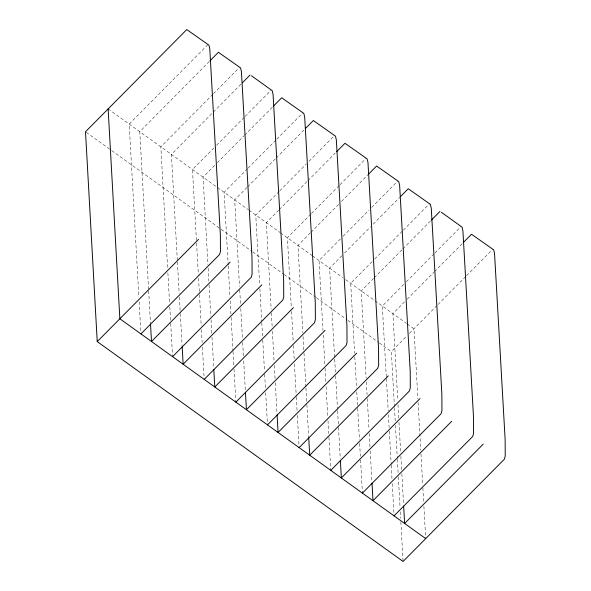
<?xml version="1.0" encoding="UTF-8"?>
<svg xmlns="http://www.w3.org/2000/svg" width="591" height="591" viewBox="0 0 591 591"><rect width="100%" height="100%" fill="white"/><g stroke="black" fill="none" stroke-linecap="round" stroke-linejoin="round"><path stroke-width="0.44" stroke-dasharray="2.96 2.22" d="M207.833 44.694L129.2 124.073L138.87 297.096M209.303 61.479L139.772 131.667L148.622 289.967M212.826 94.338L160.841 146.819L167.681 269.223M213.477 93.681L239.473 67.44M240.943 84.225L171.412 154.414L177.381 261.17M213.927 147.913L192.481 169.558L196.544 242.266M216.528 145.29L244.467 117.077M245.117 116.427L271.114 90.187M214.747 165.354L203.053 177.16L207.943 264.591M217.348 162.724L243.994 135.834M244.644 135.176L272.584 106.964M247.518 168.686L224.122 192.304L228.185 265.012M248.168 168.036L276.108 139.823M276.758 139.166L302.755 112.925M247.038 187.443L234.693 199.906L239.532 286.413M247.688 186.786L275.635 158.573M276.285 157.923L304.232 129.71M279.159 191.432L255.763 215.05L259.678 284.995M279.809 190.775L306.456 163.884M309.049 161.254L334.395 135.671M278.686 210.182L266.334 222.644L271.173 309.159M279.336 209.524L307.276 181.319M307.926 180.661L335.223 153.113M310.8 214.178L287.403 237.796L291.319 307.741M311.45 213.521L339.397 185.315M340.047 184.658L366.036 158.418M310.327 232.928L297.975 245.391L302.865 332.822M310.977 232.27L338.916 204.065M341.517 201.442L368.163 174.544M340.49 238.89L319.044 260.535L322.959 330.48M343.09 236.267L369.087 210.027M371.687 207.404L397.677 181.164M341.967 255.674L329.615 268.137L334.661 358.331M344.568 253.051L370.557 226.811M373.157 224.188L399.804 197.291M372.131 261.636L350.692 283.281L354.6 353.226M374.731 259.013L402.678 230.8M403.328 230.143L429.325 203.91M373.608 278.42L361.264 290.883L366.147 378.314M374.258 277.763L402.198 249.55M402.848 248.9L430.795 220.687M403.779 284.382L382.333 306.027L386.344 377.812M406.372 281.752L434.319 253.546M434.969 252.889L460.965 226.649M404.599 301.816L392.904 313.629L397.736 400.137M407.199 299.194L433.846 272.296M434.496 271.638L462.435 243.433M394.433 406.83L391.345 351.615L406.859 335.947M409.445 333.339L437.37 305.155M438.02 304.498L465.959 276.293M466.609 275.635L492.606 249.395M108.131 108.929L248.501 209.827M249.055 210.226L280.141 232.573M280.54 232.861L312.026 255.489M312.506 255.837L342.758 277.578M345.602 279.624L374.339 300.28M374.99 300.753L406.475 323.38M407.229 323.92L413.973 328.773L417.881 398.718M86.249 132.31L110.99 150.092M111.736 150.624L220.428 228.761M221.182 229.301L251.914 251.389M252.667 251.929L283.399 274.017M284.145 274.556L315.631 297.192M316.384 297.731L347.116 319.82M347.863 320.359L378.602 342.455M379.348 342.994L391.345 351.615M418.088 402.397L420.762 450.253M420.969 453.932L422.668 484.31M422.875 487.989L423.695 502.712M423.902 506.391L425.705 538.608M397.994 404.739L398.77 418.546M398.977 422.225L400.617 451.672M400.875 456.274L401.651 470.081M401.858 473.76L403.55 504.13M394.485 407.753L395.253 421.56M395.46 425.239L397.315 458.372M397.366 459.296L398.135 473.096M398.341 476.782L400.041 507.152M400.299 511.754L400.654 518.196M400.861 521.875L403.077 561.45M386.396 378.735L388.198 410.944M388.405 414.623L389.122 427.507M389.329 431.194L391.183 464.319M391.235 465.243L392.003 479.05M392.261 483.652L394.012 514.938M366.354 381.993L367.077 394.877M367.277 398.556L368.976 428.933M369.235 433.528L370.01 447.335M370.21 451.014L371.909 481.392M354.807 356.905L356.558 388.198M356.757 391.877L357.636 407.524M357.688 408.447L359.439 439.741M359.638 443.42L360.362 456.304M360.569 459.983L362.423 493.116M334.713 359.247L335.429 372.131M335.636 375.817L337.542 409.866M337.594 410.789L338.466 426.436M338.517 427.352L340.268 458.646M323.218 335.082L324.858 364.536M325.065 368.215L325.84 382.022M326.099 386.625L327.791 416.995M327.998 420.674L328.722 433.558M328.928 437.244L330.775 470.37M303.072 336.508L303.944 352.147M303.996 353.071L305.902 387.12M305.953 388.043L306.825 403.69M306.877 404.606L308.679 436.823M291.526 311.42L293.217 341.79M293.424 345.469L294.2 359.276M294.458 363.879L296.254 396.088M296.305 397.012L297.133 411.735M297.339 415.414L299.135 447.631M271.38 312.838L272.2 327.562M272.407 331.248L274.106 361.618M274.313 365.297L275.081 379.104M275.288 382.783L277.039 414.077M259.877 288.674L261.732 321.807M261.783 322.73L262.559 336.53M262.759 340.217L264.458 370.587M264.665 374.266L265.492 388.989M265.691 392.675L267.494 424.885M239.739 290.092L240.559 304.823M240.766 308.502L242.413 337.956M242.672 342.551L243.44 356.358M243.699 360.961L245.346 390.415M228.237 265.928L229.988 297.221M230.195 300.9L230.911 313.784M231.118 317.47L232.972 350.603M233.024 351.519L233.8 365.327M233.999 369.006L235.853 402.139M208.15 268.27L208.867 281.153M209.074 284.84L210.824 316.126M211.031 319.812L211.8 333.612M212.006 337.298L213.654 366.745M196.596 243.189L198.347 274.475M198.554 278.162L199.426 293.801M199.477 294.724L201.228 326.018M201.435 329.697L202.152 342.581M202.41 347.183L204.213 379.392M177.433 262.094L179.184 293.387M179.383 297.066L180.262 312.713M180.314 313.629L182.117 345.846M167.888 272.902L169.587 303.272M169.794 306.951L170.666 322.597M170.718 323.521L172.572 356.646M148.673 290.89L150.469 323.1M139.129 301.691L140.828 332.068"/><path stroke-width="0.89" d="M209.953 60.821L218.404 52.296L240.567 67.913L241.424 71.674L252.002 257.573L252.098 274.172L251.205 277.275L172.572 356.646M242.244 82.91L250.045 75.042M273.234 106.314L281.685 97.781L303.848 113.406L304.705 117.166L315.284 303.057L315.38 319.665L314.486 322.76L235.853 402.139M305.525 128.402L313.326 120.527L335.489 136.152L336.345 139.912L346.924 325.804L347.02 342.411L346.127 345.506L267.494 424.885M463.736 242.125L471.537 234.25L493.699 249.875L494.556 253.635L505.135 439.527L505.231 456.134L504.337 459.229L403.077 561.45L97.234 341.605L198.495 239.385M140.931 333.908L219.564 254.529L220.458 251.434L220.362 234.826L209.783 48.935L208.926 45.175L186.763 29.55L85.503 131.771L97.234 341.605M336.523 151.798L344.967 143.273L367.129 158.89L367.986 162.651L378.565 348.55L378.661 365.149L377.767 368.252L299.135 447.631M230.135 262.131L151.503 341.502L150.52 324.016M368.814 173.887L376.607 166.019L398.77 181.636L399.627 185.397L410.213 371.288L410.302 387.895L409.408 390.998L330.775 470.37M261.776 284.877L183.144 364.248L182.168 346.762M204.213 379.392L282.845 300.021L283.739 296.918L283.643 280.311L273.064 94.42L272.207 90.659L251.493 75.774M400.454 196.633L408.248 188.758L430.411 204.383L431.267 208.143L441.854 394.034L441.942 410.642L441.056 413.737L362.423 493.116M293.417 307.615L214.784 386.994L213.809 369.508M431.445 220.037L439.896 211.504M325.057 330.362L246.425 409.74L245.45 392.254M356.698 353.108L278.065 432.479L277.09 414.993M388.339 375.854L309.706 455.225L308.731 437.739M419.979 398.593L341.347 477.971L340.372 460.485M451.627 421.339L372.995 500.717L372.012 483.231M394.064 515.862L472.697 436.483L473.583 433.388L473.494 416.781L462.916 230.889L462.051 227.129L441.344 212.243M483.268 444.085L404.636 523.463L403.653 505.977M425.705 538.608L119.862 318.763L108.131 108.929"/></g></svg>
